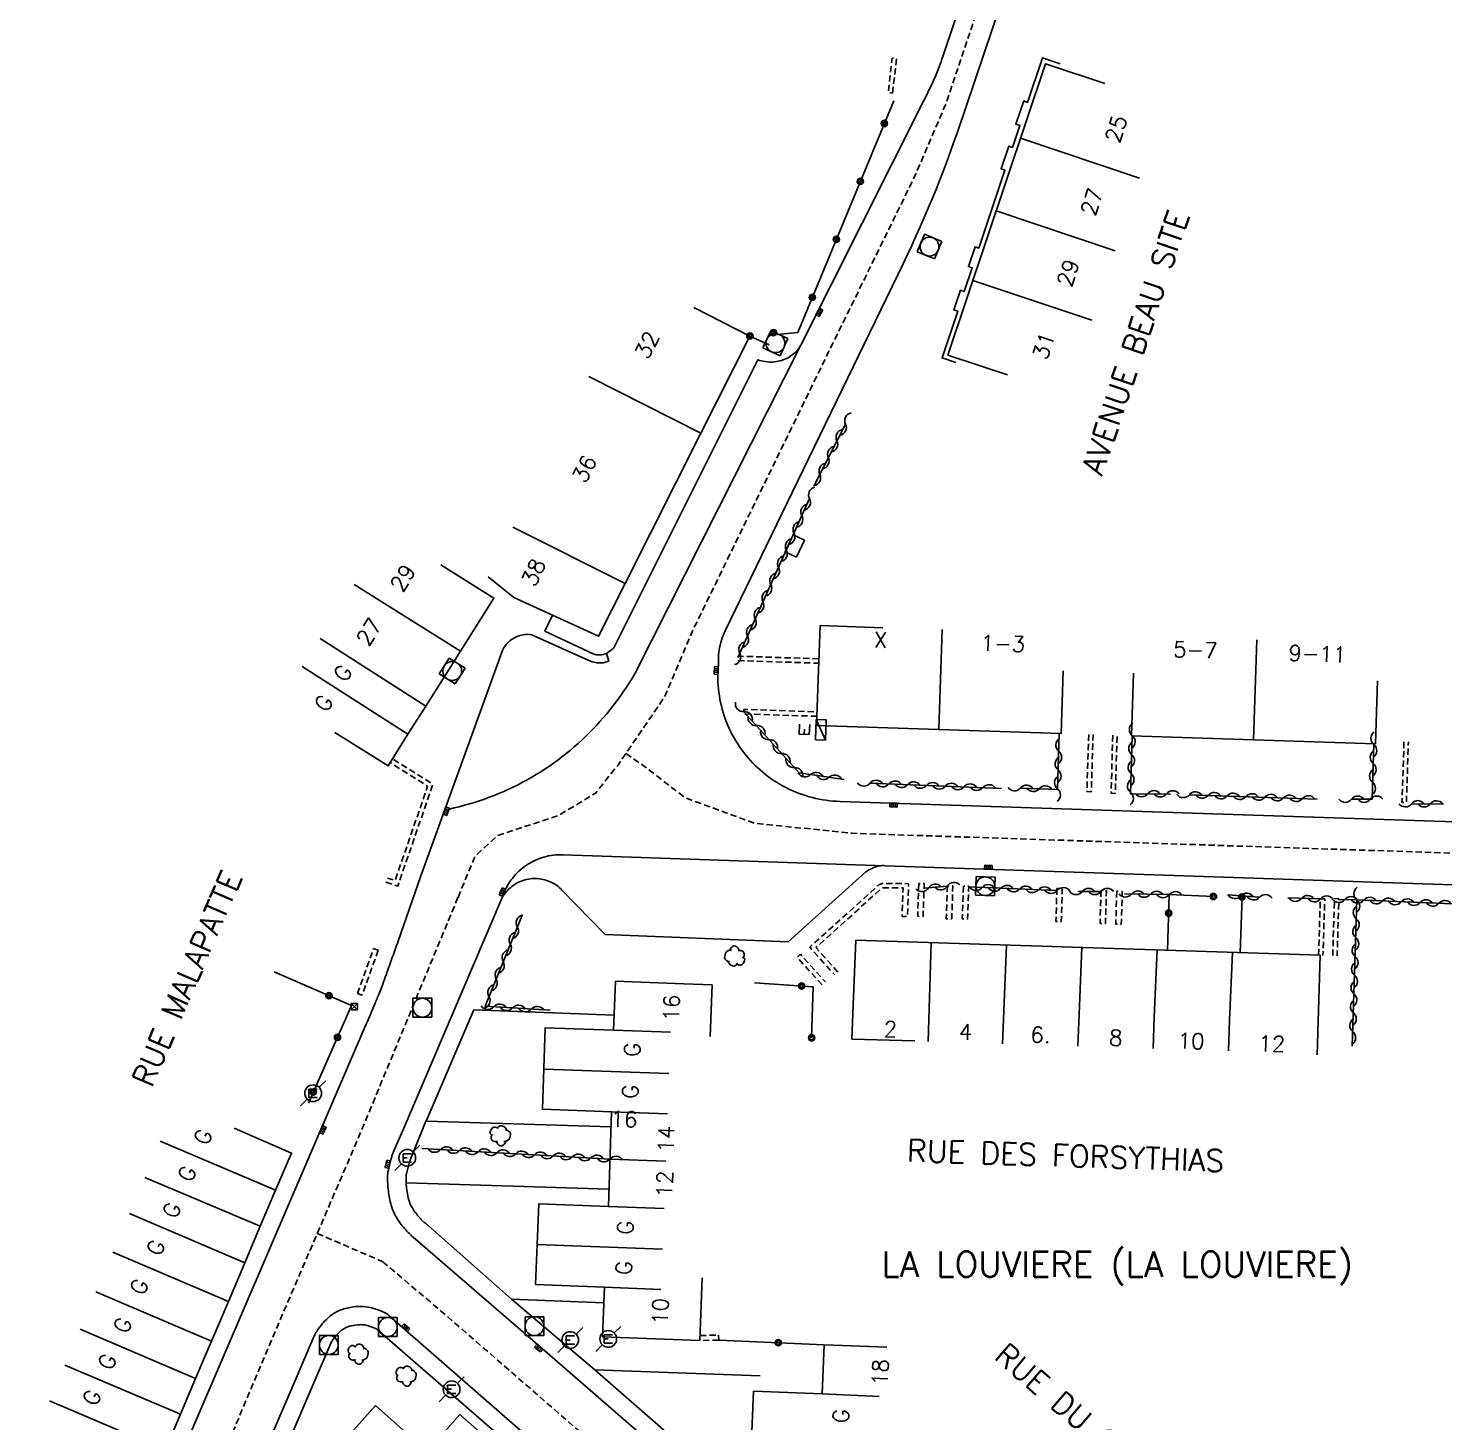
# Model space of a CAD drawing. Header units: millimetres. Extents: x 133017 to 134000, y 130000 to 131000.
# Drawn here: x 133777.2 to 133890, y 130642.6 to 130753.6 of the extents above; entities that cross this region are included whole.
import ezdxf
from ezdxf.enums import TextEntityAlignment as Align

# ---------------------------------------------------------------- set-up
doc = ezdxf.new("R2010")
doc.units = ezdxf.units.MM
doc.linetypes.add('DASHED', pattern=[0.75, 0.5, -0.25])
doc.layers.get('0').update_dxf_attribs({"linetype": 'CONTINUOUS'})
for name, color, linetype in [('W0001', 6, 'DASHED'), ('W0008', 7, 'CONTINUOUS'), ('W0100', 7, 'CONTINUOUS'), ('W0112', 1, 'DASHED'), ('W0300', 7, 'CONTINUOUS'), ('W0310', 3, 'CONTINUOUS'), ('W0322', 7, 'CONTINUOUS'), ('W0330', 7, 'CONTINUOUS'), ('W0400', 7, 'CONTINUOUS'), ('W0420', 7, 'CONTINUOUS'), ('W0430', 7, 'CONTINUOUS'), ('W0471', 7, 'CONTINUOUS'), ('W0980', 7, 'CONTINUOUS'), ('W0989', 7, 'CONTINUOUS'), ('W0991', 7, 'CONTINUOUS'), ('W1102', 7, 'CONTINUOUS'), ('W1471', 7, 'CONTINUOUS')]:
    doc.layers.add(name, color=color, linetype=linetype)
doc.styles.get("Standard").update_dxf_attribs({"font": 'romans.shx', "width": 0.85})

# ---------------------------------------------------------------- blocks, each defined once
blk = doc.blocks.new('T471')
for p, q in [((-0.333334, 0.333334), (-0.333334, -0.333334)), ((-0.333334, 0.333334), (0.333334, 0.333334)), ((-0.333334, 0), (0, 0)), ((0.500001, 0.500001), (1.000002, 1.000002)), ((-0.500001, -0.500001), (-1.000002, -1.000002)), ((-0.333334, -0.333334), (0.333334, -0.333334))]:
    blk.add_line(p, q)
blk.add_ellipse((0, 0), major_axis=(0.471405, 0.471405), ratio=1, start_param=5.4977871438, end_param=11.780972451)
blk = doc.blocks.new('T300')
for p, q in [((-0.8, 0.51), (-0.86, 0.34)), ((-0.86, 0.34), (-0.86, 0.17)), ((-0.86, 0.17), (-0.74, 0.06)), ((-0.69, 0.63), (-0.8, 0.51)), ((-0.8, -0.06), (-0.74, 0.06)), ((-0.74, 0.06), (-0.69, 0.11)), ((-0.57, 0.69), (-0.69, 0.63)), ((-0.46, 0.69), (-0.57, 0.69)), ((-0.29, 0.63), (-0.46, 0.69)), ((-0.29, 0.63), (-0.17, 0.74)), ((-0.23, 0.57), (-0.29, 0.63)), ((-0.17, 0.74), (-0.06, 0.8)), ((-0.06, 0.8), (0.06, 0.8)), ((0.06, 0.8), (0.23, 0.74)), ((0.23, 0.74), (0.34, 0.63)), ((0.34, 0.63), (0.4, 0.51)), ((0.46, 0.46), (0.34, 0.46)), ((0.4, 0.51), (0.4, 0.46)), ((0.57, 0.4), (0.46, 0.46)), ((0.57, 0.4), (0.69, 0.29)), ((0.69, 0.29), (0.74, 0.17)), ((0.74, 0.06), (0.69, -0.17)), ((0.74, 0.17), (0.74, 0.06)), ((-0.8, -0.17), (-0.8, -0.06)), ((-0.8, -0.23), (-0.8, -0.17)), ((-0.74, -0.34), (-0.8, -0.23)), ((-0.69, -0.4), (-0.74, -0.34)), ((-0.51, -0.46), (-0.69, -0.4)), ((-0.4, -0.46), (-0.51, -0.46)), ((-0.4, -0.46), (-0.34, -0.46)), ((-0.34, -0.46), (-0.34, -0.4)), ((-0.34, -0.51), (-0.34, -0.46)), ((-0.29, -0.63), (-0.34, -0.51)), ((-0.17, -0.74), (-0.29, -0.63)), ((-0.06, -0.8), (-0.17, -0.74)), ((0.06, -0.8), (-0.06, -0.8)), ((0.17, -0.74), (0.06, -0.8)), ((0.23, -0.69), (0.17, -0.74)), ((0.29, -0.46), (0.23, -0.46)), ((0.29, -0.63), (0.23, -0.69)), ((0.46, -0.4), (0.29, -0.46)), ((0.34, -0.51), (0.29, -0.63)), ((0.34, -0.51), (0.34, -0.46)), ((0.57, -0.34), (0.46, -0.4)), ((0.63, -0.29), (0.57, -0.34)), ((0.69, -0.17), (0.63, -0.29))]:
    blk.add_line(p, q)
blk = doc.blocks.new('T420')
for p, q in [((0.75, 0.75), (-0.75, 0.75)), ((-0.75, 0.75), (-0.75, -0.75)), ((0.75, 0.75), (0.75, -0.75)), ((0.75, -0.75), (-0.75, -0.75))]:
    blk.add_line(p, q)
blk.add_ellipse((0, 0), major_axis=(-0.53, 0.53), ratio=1, start_param=3.926991, end_param=10.210176)
blk = doc.blocks.new('T400')
for p, q in [((-0.15, 0.3), (0.15, 0.3)), ((-0.15, -0.25), (-0.15, 0.3)), ((-0.15, 0.15), (0.15, 0.15)), ((-0.15, 0), (0.15, 0)), ((0.15, 0.3), (0.15, -0.25)), ((-0.15, -0.15), (0.15, -0.15)), ((-0.15, -0.25), (-0.15, -0.3)), ((-0.15, -0.3), (0.15, -0.3)), ((0.15, -0.3), (0.15, -0.25))]:
    blk.add_line(p, q)
blk = doc.blocks.new('t330o')
at = {"color": 0, "linetype": 'Continuous'}
for p, q in [((0.25, -0.25), (-0.25, 0.25)), ((-0.25, -0.25), (0.25, 0.25)), ((-0.25, 0.25), (-0.25, -0.25)), ((0.25, 0.25), (-0.25, 0.25)), ((0.25, -0.25), (0.25, 0.25)), ((-0.25, -0.25), (0.25, -0.25)), ((-0.25, -0.25), (-0.25, -0.25))]:
    blk.add_line(p, q, dxfattribs=at)
blk = doc.blocks.new('t322o')
at = {"color": 0, "linetype": 'Continuous'}
for radius in [0.25, 0.15]:
    blk.add_circle((0, 0), radius, dxfattribs=at)
blk = doc.blocks.new('t310o')
at = {"color": 0, "linetype": 'Continuous'}
for centre, start, end in [((-0.5, 0.38), 216.8699, 323.1304), ((0.5, -0.37), 36.8699, 143.1303)]:
    blk.add_arc(centre, 0.625, start, end, dxfattribs=at)
blk = doc.blocks.new('T1471')
at = {"color": 0, "linetype": 'Continuous', "flags": 128}
blk.add_lwpolyline([(-0.75, -0.5), (-0.75, 0.5), (0.75, 0.5), (0.75, -0.5), (-0.75, -0.5)], dxfattribs=at)
blk = doc.blocks.new('t430')
at = {"flags": 128}
for points in [[(-0.4, 2.1), (0.4, 2.1)], [(-0.4, 2.1), (-0.4, 1.3)], [(-0.4, 1.7), (0, 1.7)], [(-0.4, 1.3), (0.4, 1.3)], [(0.8, 0.8), (-0.8, 0.8)], [(-0.8, 0.8), (-0.8, 0)], [(0.8, 0.8), (-0.8, 0)], [(-0.8, 0), (0.8, 0)], [(0.8, 0), (0.8, 0.8)]]:
    blk.add_lwpolyline(points, dxfattribs=at)

msp = doc.modelspace()

# ---------------------------------------------------------------- linework, layer by layer
at = {"layer": 'W0001', "flags": 128}
for points in [[(133811.43, 130684.35), (133812.79, 130687.64), (133814.58, 130689.26), (133819.52, 130690.91), (133822.39, 130692.66), (133824.18, 130694.89), (133827.88, 130700.31), (133830.16, 130705.67), (133840.85, 130727.58), (133847.83, 130741.81), (133850.26, 130747.47), (133858.86, 130772.78), (133874.22, 130818.59), (133890.53, 130867.3), (133893.49, 130872.7), (133895.87, 130874.75)], [(133824.8, 130695.8), (133826.37, 130694.72), (133829.49, 130692.3), (133835.03, 130690.26), (133842.84, 130689.45), (133903.22, 130687.46), (133918.74, 130686.98), (133949.17, 130686.02)], [(133786.18, 130624.44), (133797.09, 130650.29), (133803.73, 130665.76), (133811.43, 130684.35)]]:
    msp.add_lwpolyline(points, dxfattribs=at)
at = {"layer": 'W0001'}
msp.add_lwpolyline([(133800.22, 130657.58), (133805.44, 130655.33), (133810.59, 130650.96), (133885.25, 130586.06), (133887.56, 130584.12), (133890.01, 130582.35), (133893.47, 130580.52), (133897.48, 130578.94), (133900.24, 130578.16), (133903.93, 130577.53), (133908, 130577.24), (133927.04, 130576.18), (133939.45, 130575.48), (133945.11, 130575.19), (133951.65, 130574.48), (133957.8, 130573.44), (133963.93, 130571.75), (133988.97, 130564.42), (134000, 130561.19)], dxfattribs=at)
at = {"layer": 'W0008', "flags": 128}
for points in [[(133808.45, 130685.99), (133815, 130704.09), (133815.06, 130704.2), (133815.14, 130704.31), (133815.21, 130704.42), (133815.3, 130704.52), (133815.39, 130704.62), (133815.49, 130704.71), (133815.59, 130704.8), (133815.69, 130704.88), (133815.8, 130704.95), (133815.92, 130705.02), (133816.04, 130705.08), (133816.15, 130705.13), (133816.27, 130705.17), (133816.38, 130705.21), (133816.5, 130705.24), (133816.62, 130705.27), (133816.74, 130705.28), (133816.87, 130705.29), (133816.96, 130705.3), (133817.06, 130705.29), (133817.15, 130705.28), (133817.25, 130705.27), (133817.34, 130705.25), (133817.43, 130705.22), (133822.05, 130703.14), (133822.15, 130703.1), (133822.26, 130703.07), (133822.38, 130703.05), (133822.49, 130703.03), (133822.6, 130703.02), (133822.7, 130703.02), (133822.81, 130703.02), (133822.91, 130703.03), (133823.01, 130703.04), (133823.11, 130703.06), (133823.19, 130703.08), (133823.28, 130703.11), (133823.36, 130703.14), (133823.44, 130703.17), (133823.26, 130703.78), (133823.37, 130703.85), (133823.48, 130703.92), (133823.59, 130704), (133823.67, 130704.06), (133823.74, 130704.13), (133823.81, 130704.2), (133823.88, 130704.28), (133835.31, 130727.17), (133835.46, 130727.12), (133835.6, 130727.08), (133835.75, 130727.05), (133835.91, 130727.02), (133836.06, 130727), (133836.21, 130726.99), (133836.36, 130726.99), (133836.51, 130726.99), (133836.65, 130727), (133836.79, 130727.02), (133836.93, 130727.05), (133837.07, 130727.08), (133837.2, 130727.12), (133837.34, 130727.16), (133837.47, 130727.21), (133837.6, 130727.27), (133837.72, 130727.33), (133837.84, 130727.4), (133837.95, 130727.47), (133838.06, 130727.55), (133838.16, 130727.63), (133838.26, 130727.72), (133838.35, 130727.81), (133838.44, 130727.91), (133838.52, 130728.01), (133838.6, 130728.12), (133838.67, 130728.23), (133838.73, 130728.34), (133848.52, 130747.77), (133848.7, 130748.11), (133848.87, 130748.45), (133849.03, 130748.79), (133849.19, 130749.14), (133849.34, 130749.47), (133849.49, 130749.81), (133849.63, 130750.15), (133849.77, 130750.49), (133849.84, 130750.7), (133849.91, 130750.91), (133849.98, 130751.12), (133850.05, 130751.33), (133857.14, 130772.41)], [(133857.45, 130763.8), (133851.21, 130745.3), (133850.94, 130744.53), (133850.67, 130743.77), (133850.39, 130743.01), (133850.1, 130742.25), (133849.81, 130741.5), (133849.51, 130740.74), (133849.2, 130739.99), (133848.89, 130739.25), (133848.57, 130738.5), (133848.24, 130737.76), (133847.91, 130737.02), (133847.57, 130736.28), (133847.23, 130735.55), (133846.88, 130734.82), (133838.04, 130716.59), (133832.7, 130705.57), (133832.62, 130705.39), (133832.54, 130705.21), (133832.47, 130705.02), (133832.41, 130704.83), (133832.36, 130704.64), (133832.31, 130704.45), (133832.27, 130704.25), (133832.23, 130704.06), (133832.21, 130703.86), (133832.19, 130703.66), (133832.18, 130703.47), (133832.17, 130703.27), (133832.17, 130703.07), (133832.18, 130702.87), (133832.16, 130702.6), (133832.15, 130702.32), (133832.14, 130702.05), (133832.14, 130701.78), (133832.14, 130701.5), (133832.16, 130701.23), (133832.18, 130700.96), (133832.21, 130700.68), (133832.25, 130700.41), (133832.29, 130700.14), (133832.35, 130699.87), (133832.41, 130699.61), (133832.47, 130699.34), (133832.55, 130699.08), (133832.63, 130698.82), (133832.72, 130698.56), (133832.82, 130698.3), (133832.92, 130698.05), (133833.04, 130697.79), (133833.16, 130697.54), (133833.28, 130697.3), (133833.42, 130697.05), (133833.56, 130696.81), (133833.71, 130696.58), (133833.86, 130696.35), (133834.02, 130696.12), (133834.19, 130695.9), (133834.36, 130695.68), (133834.54, 130695.46), (133834.73, 130695.26), (133834.92, 130695.05), (133835.11, 130694.86), (133835.31, 130694.66), (133835.52, 130694.48), (133835.73, 130694.3), (133835.95, 130694.12), (133836.17, 130693.95), (133836.39, 130693.79), (133836.62, 130693.63), (133836.86, 130693.49), (133837.1, 130693.34), (133837.34, 130693.21), (133837.59, 130693.08), (133837.84, 130692.95), (133838.09, 130692.84), (133838.35, 130692.73), (133838.6, 130692.63), (133838.87, 130692.53), (133839.13, 130692.45), (133839.4, 130692.37), (133839.67, 130692.3), (133839.94, 130692.23), (133840.21, 130692.17), (133840.48, 130692.12), (133840.76, 130692.08), (133841.03, 130692.05), (133841.31, 130692.02), (133841.59, 130692), (133841.87, 130691.99), (133905.28, 130689.9)], [(133859.39, 130750.74), (133857.99, 130751.21), (133856.8, 130747.67), (133856.5, 130747.78), (133855.88, 130745.93), (133856.19, 130745.82), (133855.6, 130744.08), (133855.3, 130744.19), (133854.69, 130742.37), (133855, 130742.27), (133852.92, 130736.06), (133852.62, 130736.16), (133852.09, 130734.59), (133852.39, 130734.49), (133851.76, 130732.6), (133851.46, 130732.7), (133850.94, 130731.14), (133851.24, 130731.04), (133849.99, 130727.31), (133851.1, 130726.95)], [(133810.72, 130691.38), (133811.13, 130691.47), (133811.53, 130691.57), (133811.94, 130691.68), (133812.34, 130691.79), (133812.74, 130691.91), (133813.13, 130692.04), (133813.53, 130692.17), (133813.92, 130692.32), (133814.31, 130692.47), (133814.69, 130692.62), (133815.08, 130692.79), (133815.46, 130692.96), (133815.83, 130693.14), (133816.21, 130693.32), (133816.58, 130693.52), (133816.94, 130693.72), (133817.31, 130693.92), (133817.66, 130694.14), (133818.02, 130694.35), (133818.36, 130694.58), (133818.71, 130694.81), (133819.05, 130695.05), (133819.38, 130695.29), (133819.71, 130695.54), (133820.04, 130695.8), (133820.36, 130696.06), (133820.68, 130696.33), (133820.99, 130696.6), (133821.29, 130696.88), (133821.59, 130697.16), (133821.89, 130697.45), (133822.18, 130697.75), (133822.46, 130698.05), (133822.74, 130698.36), (133823.02, 130698.67), (133823.28, 130698.98), (133823.55, 130699.31), (133823.82, 130699.65), (133824.09, 130700.01), (133824.35, 130700.36), (133824.6, 130700.72), (133824.85, 130701.09), (133825.09, 130701.46), (133825.32, 130701.83), (133825.55, 130702.21), (133838.73, 130728.34)], [(133818.97, 130706.82), (133818.35, 130705.55), (133822.25, 130703.71), (133822.34, 130703.69), (133822.44, 130703.67), (133822.53, 130703.66), (133822.62, 130703.66), (133822.71, 130703.66), (133822.81, 130703.66), (133822.9, 130703.68), (133822.99, 130703.69), (133823.08, 130703.72), (133823.17, 130703.75), (133823.26, 130703.78)], [(133900.2, 130685.04), (133845.43, 130686.87), (133819.8, 130687.75), (133819.61, 130687.75), (133819.42, 130687.74), (133819.22, 130687.73), (133819.03, 130687.71), (133818.84, 130687.68), (133818.65, 130687.65), (133818.46, 130687.61), (133818.28, 130687.56), (133818.09, 130687.5), (133817.91, 130687.44), (133817.73, 130687.37), (133817.56, 130687.29), (133817.38, 130687.2), (133817.21, 130687.11), (133817.05, 130687.01), (133816.89, 130686.91), (133816.73, 130686.8), (133816.58, 130686.68), (133816.43, 130686.56), (133816.28, 130686.43), (133816.14, 130686.3), (133816.01, 130686.16), (133815.88, 130686.01), (133815.76, 130685.86), (133815.65, 130685.71), (133815.54, 130685.55), (133815.43, 130685.39), (133815.34, 130685.22), (133815.25, 130685.05), (133815.16, 130684.88), (133815.09, 130684.7), (133815.02, 130684.52), (133814.95, 130684.34)], [(133845.45, 130686.87), (133845.34, 130686.88), (133845.23, 130686.88), (133845.11, 130686.87), (133845, 130686.85), (133844.89, 130686.83), (133844.78, 130686.8), (133844.67, 130686.76), (133844.54, 130686.72), (133844.41, 130686.66), (133844.29, 130686.6), (133844.17, 130686.53), (133844.05, 130686.46), (133843.93, 130686.38), (133837.72, 130680.81), (133823.16, 130681.38), (133819.71, 130684.93), (133819.61, 130685.04), (133819.5, 130685.13), (133819.39, 130685.23), (133819.27, 130685.31), (133819.15, 130685.39), (133819.02, 130685.47), (133818.89, 130685.53), (133818.76, 130685.6), (133818.63, 130685.65), (133818.49, 130685.7), (133818.35, 130685.74), (133818.21, 130685.78), (133818.06, 130685.81), (133817.92, 130685.83), (133817.77, 130685.84), (133817.62, 130685.85), (133817.48, 130685.85), (133817.33, 130685.84), (133817.18, 130685.83), (133817.04, 130685.8), (133816.89, 130685.78), (133816.75, 130685.74), (133816.61, 130685.7), (133816.47, 130685.65), (133816.33, 130685.59), (133816.2, 130685.53), (133816.07, 130685.46), (133815.95, 130685.38), (133815.83, 130685.3), (133815.71, 130685.22), (133815.6, 130685.12), (133815.49, 130685.03), (133815.39, 130684.92), (133815.29, 130684.82), (133815.2, 130684.7), (133815.11, 130684.59), (133815.03, 130684.47), (133814.95, 130684.34), (133814.28, 130682.78)], [(133807.3, 130661.61), (133823.47, 130661.12)], [(133822.34, 130646.72), (133835.49, 130646.24)]]:
    msp.add_lwpolyline(points, dxfattribs=at)
msp.add_lwpolyline([(133808.45, 130685.99), (133806.66, 130680.85, 0.000577), (133806.42, 130680.19, -0.000303), (133805.97, 130678.91, -0.003315), (133805.43, 130677.43, -0.005901), (133805.11, 130676.61, -0.004149), (133804.76, 130675.75, -0.002284), (133804.1, 130674.21), (133800.03, 130664.74), (133790.23, 130641.9), (133783.01, 130625.08)], format="xyb", dxfattribs=at)
at = {"layer": 'W0008'}
for points in [[(133835.28, 130633.51), (133818.74, 130647.89), (133807.87, 130657.28, -0.041416), (133807.08, 130658.08, -0.041915), (133806.45, 130658.99, -0.059069), (133806.15, 130659.68, -0.038823), (133805.9, 130660.81, -0.029733), (133805.81, 130662.01, -0.056099), (133805.88, 130662.65, -0.022783), (133806.13, 130663.63, -0.027886), (133806.42, 130664.4), (133807.03, 130665.77), (133814.28, 130682.78)], [(133808.88, 130666.52), (133807.77, 130663.81, 0.027886), (133807.54, 130663.19, 0.022783), (133807.32, 130662.34, 0.056099), (133807.29, 130662.03, 0.029733), (133807.36, 130661, 0.038823), (133807.56, 130660.1, 0.059069), (133807.72, 130659.73, 0.041915), (133808.21, 130659.02, 0.041416), (133808.83, 130658.39), (133815.7, 130652.35)], [(133817.42, 130641), (133805.95, 130651.02, 0.077059), (133805.45, 130651.34, 0.042668), (133804.44, 130651.68, 0.057787), (133803.75, 130651.77, 0.044632), (133802.85, 130651.69, 0.064885), (133801.86, 130651.39, 0.077691), (133801.14, 130650.91, 0.046482), (133800.36, 130650.06, 0.060123), (133799.92, 130649.29), (133798.29, 130645.5), (133796.67, 130641.74)], [(133829.07, 130629.02), (133805, 130649.93, 0.077059), (133804.87, 130650.01, 0.042668), (133804.1, 130650.27, 0.057787), (133803.74, 130650.32, 0.044632), (133803.1, 130650.26, 0.064885), (133802.47, 130650.07, 0.077691), (133802.12, 130649.84, 0.046482), (133801.52, 130649.19, 0.060123), (133801.25, 130648.72), (133799.62, 130644.93), (133797.49, 130639.97)]]:
    msp.add_lwpolyline(points, format="xyb", dxfattribs=at)
for points in [[(133823.87, 130674.98), (133812.68, 130675.4), (133808.89, 130666.52), (133823.62, 130666.08)], [(133832.8, 130637.58), (133822.34, 130646.72), (133815.7, 130652.35), (133823.06, 130652.05)]]:
    msp.add_lwpolyline(points, dxfattribs=at)
at = {"layer": 'W0100', "flags": 128}
for points in [[(133862.96, 130749.16), (133858.22, 130750.75), (133850.46, 130727.54), (133855.2, 130725.96)], [(133813.83, 130709.87), (133815.89, 130708.24), (133822.61, 130705.15), (133824.74, 130709.34), (133830.77, 130721.33), (133834.68, 130729.06), (133830.22, 130731.32)], [(133801.63, 130697.48), (133805.86, 130694.82), (133807.44, 130697.34), (133808.88, 130699.57), (133811.63, 130703.96), (133814.29, 130708.19), (133810.05, 130710.84)], [(133859.65, 130702.4), (133859.48, 130697.4), (133840, 130698.03), (133840.13, 130701.71), (133840.27, 130706), (133845.27, 130705.83)], [(133884.68, 130701.59), (133884.52, 130696.59), (133865.09, 130697.22), (133865.25, 130702.22)], [(133879.87, 130671.81), (133880.12, 130679.74), (133843.13, 130680.94), (133842.92, 130675.79), (133842.81, 130673.06), (133847.81, 130672.91)], [(133823.98, 130677.67), (133829.41, 130677.45), (133831.67, 130677.37), (133831.52, 130673.27)]]:
    msp.add_lwpolyline(points, dxfattribs=at)
at = {"layer": 'W0100'}
for points in [[(133830.89, 130654.04), (133830.69, 130649.05), (133822.95, 130649.36), (133823.11, 130653.29), (133817.61, 130653.52), (133817.74, 130656.71), (133817.86, 130659.94), (133823.43, 130659.73), (133823.66, 130667.28), (133818.15, 130667.48), (133818.27, 130670.71), (133818.36, 130673.97), (133823.83, 130673.76), (133823.98, 130677.67)], [(133793.59, 130665.96), (133798.17, 130663.98), (133796.9, 130661.04), (133795.68, 130658.16), (133794.45, 130655.24), (133793.14, 130652.17), (133791.78, 130648.99), (133790.52, 130646.04), (133789.31, 130643.19), (133788.09, 130640.32), (133786.87, 130637.48), (133785.66, 130634.63), (133784.45, 130631.78), (133783.15, 130628.73), (133781.78, 130625.59), (133777.2, 130627.6)], [(133847.98, 130639.11), (133847.79, 130634.11), (133840.06, 130634.41), (133840.19, 130638.35), (133834.72, 130638.56), (133834.84, 130641.79), (133834.97, 130645.01), (133840.44, 130644.8), (133840.59, 130648.72), (133845.58, 130648.53)], [(133803.51, 130631.08), (133801.98, 130632.44), (133804.59, 130635.4), (133800.48, 130639.04), (133802.7, 130641.47), (133804.85, 130643.87), (133808.98, 130640.22), (133811.58, 130643.16), (133817.34, 130638.05), (133814.02, 130634.31)]]:
    msp.add_lwpolyline(points, dxfattribs=at)
at = {"layer": 'W0112', "flags": 128}
for points in [[(133846.05, 130748.41), (133846.36, 130751.16), (133846.02, 130751.2), (133845.7, 130748.45)], [(133848.14, 130685.46), (133848.05, 130682.84), (133848.48, 130682.83), (133848.57, 130685.45)], [(133850.42, 130685.28), (133850.33, 130682.65), (133850.76, 130682.64), (133850.85, 130685.26)], [(133851.69, 130685.25), (133851.6, 130682.63), (133852.03, 130682.62), (133852.12, 130685.24)], [(133859.14, 130685.05), (133859.06, 130682.43), (133859.49, 130682.41), (133859.57, 130685.03)], [(133862.66, 130684.9), (133862.58, 130682.28), (133863.01, 130682.26), (133863.09, 130684.88)], [(133863.91, 130684.84), (133863.83, 130682.22), (133864.26, 130682.2), (133864.35, 130684.82)]]:
    msp.add_lwpolyline(points, close=True, dxfattribs=at)
for points in [[(133840.18, 130703.35), (133833.77, 130703.56), (133833.76, 130703.21), (133840.17, 130703)], [(133840.03, 130698.77), (133834.2, 130698.97), (133834.21, 130699.32), (133840.04, 130699.12)], [(133861.67, 130697.33), (133861.53, 130692.77), (133861.88, 130692.76), (133862.02, 130697.32)], [(133863.59, 130697.27), (133863.46, 130692.64), (133863.79, 130692.63), (133863.94, 130697.26)], [(133886.79, 130696.74), (133886.63, 130691.9), (133886.98, 130691.89), (133887.14, 130696.73)], [(133805.69, 130685.56), (133806.63, 130685.25), (133809.42, 130693.33), (133809.12, 130693.56), (133806.22, 130695.39)], [(133805.8, 130685.89), (133806.42, 130685.69), (133809.01, 130693.2), (133808.92, 130693.27), (133806.03, 130695.09)], [(133879.98, 130679.74), (133880.13, 130684.23), (133880.48, 130684.22), (133880.33, 130679.73)], [(133881.11, 130679.71), (133881.26, 130684.25), (133881.61, 130684.23), (133881.46, 130679.7)], [(133840.44, 130677.37), (133838.45, 130679.58), (133838.71, 130679.82), (133840.7, 130677.61)]]:
    msp.add_lwpolyline(points, dxfattribs=at)
msp.add_lwpolyline([(133841.7, 130678.4), (133839.94, 130680.35), (133845.11, 130685.01, -0.229541), (133845.33, 130685.1), (133845.76, 130685.11), (133846.88, 130685.11), (133846.81, 130682.83), (133847.24, 130682.82), (133847.32, 130685.44), (133846.89, 130685.46), (133845.76, 130685.46), (133845.34, 130685.45, 0.213007), (133844.86, 130685.26), (133839.45, 130680.38), (133841.44, 130678.17)], format="xyb", dxfattribs=at)
at = {"layer": 'W0112'}
msp.add_lwpolyline([(133803.41, 130676.68), (133804.71, 130680.27), (133805.08, 130680.14), (133803.79, 130676.55)], close=True, dxfattribs=at)
msp.add_lwpolyline([(133830.71, 130649.45), (133832.19, 130649.49), (133832.2, 130649.09), (133830.69, 130649.05)], dxfattribs=at)
at = {"layer": 'W0310', "flags": 128}
for points in [[(133842.3, 130722.05), (133839.77, 130717.1)], [(133839.43, 130716.11), (133833.71, 130703.45)], [(133834.2, 130699.14), (133838.6, 130694.26), (133842.2, 130693.73)], [(133856.25, 130693.06), (133859.19, 130692.94), (133859.33, 130697.41)], [(133865.14, 130697.22), (133864.99, 130692.6), (133868.18, 130692.58)], [(133882.61, 130692.16), (133884.25, 130692.16), (133884.39, 130696.6)], [(133844.25, 130693.44), (133854.72, 130693.03)], [(133869.69, 130692.52), (133879.87, 130692.17)], [(133887.39, 130691.8), (133889.95, 130691.78)], [(133850.42, 130685.25), (133848.56, 130685.07)], [(133859.17, 130684.9), (133852.12, 130685.18)], [(133862.66, 130684.82), (133860.85, 130684.82), (133860.85, 130684.82)], [(133868.09, 130684.57), (133864.52, 130684.63)], [(133875.29, 130684.36), (133872.72, 130684.55)], [(133880.13, 130684.23), (133877.54, 130684.31)], [(133892.57, 130683.75), (133883.03, 130684.15), (133881.61, 130684.19)], [(133883.03, 130684.15), (133882.67, 130672.49)], [(133818.77, 130675.36), (133813.59, 130675.69), (133816.56, 130682.99)], [(133808.54, 130664.34), (133823.54, 130663.5)]]:
    msp.add_lwpolyline(points, dxfattribs=at)
at = {"layer": 'W0322', "flags": 128}
for points in [[(133836.56, 130729.33), (133836.89, 130729.17), (133838.49, 130729.35), (133846.14, 130747.78)], [(133834.68, 130729.06), (133836.21, 130728.36)], [(133871.61, 130684.42), (133868.09, 130684.57), (133867.95, 130680.13)], [(133873.89, 130684.38), (133873.74, 130679.95)], [(133796.79, 130678.41), (133802.95, 130675.74), (133799.51, 130667.95)], [(133839.6, 130673.16), (133839.72, 130677.23), (133835.04, 130677.53)], [(133832.2, 130649.09), (133840.59, 130648.72)]]:
    msp.add_lwpolyline(points, dxfattribs=at)
at = {"layer": 'W1102', "flags": 128}
for points in [[(133856.23, 130744.81), (133856.23, 130744.81), (133865.71, 130741.63)], [(133854.29, 130739.02), (133863.78, 130735.85)], [(133852.44, 130733.48), (133861.93, 130730.31)], [(133830.77, 130721.33), (133821.85, 130725.84)], [(133824.74, 130709.34), (133815.81, 130713.84)], [(133811.63, 130703.96), (133803.16, 130709.27)], [(133849.74, 130697.72), (133850, 130705.68)], [(133808.88, 130699.57), (133800.46, 130704.97)], [(133874.8, 130696.91), (133875.06, 130704.87)], [(133807.44, 130697.34), (133799.02, 130702.73)], [(133849.13, 130680.74), (133848.88, 130672.87)], [(133855.12, 130680.55), (133854.91, 130675.3), (133854.81, 130672.69)], [(133861.12, 130680.35), (133860.91, 130675.05), (133860.8, 130672.5)], [(133867.12, 130680.16), (133866.9, 130674.81), (133866.8, 130672.31)], [(133873.12, 130679.97), (133872.9, 130674.56), (133872.8, 130672.12)], [(133823.83, 130673.76), (133828.35, 130673.6)], [(133818.27, 130670.67), (133828.23, 130670.31)], [(133823.66, 130667.28), (133828.11, 130667.11)], [(133796.9, 130661.04), (133787.7, 130664.94)], [(133823.54, 130663.5), (133827.98, 130663.34)], [(133795.68, 130658.16), (133786.47, 130662.05)], [(133794.45, 130655.24), (133785.25, 130659.16)], [(133823.43, 130659.73), (133827.84, 130659.57)], [(133817.74, 130656.71), (133827.72, 130656.34)], [(133793.14, 130652.17), (133783.94, 130656.09)], [(133823.11, 130653.29), (133827.6, 130653.13)], [(133791.78, 130648.99), (133782.59, 130652.93)], [(133790.52, 130646.04), (133781.33, 130649.97)], [(133789.31, 130643.19), (133780.11, 130647.1)], [(133788.09, 130640.32), (133778.9, 130644.25)], [(133840.44, 130644.8), (133844.99, 130644.6)]]:
    msp.add_lwpolyline(points, dxfattribs=at)

# ---------------------------------------------------------------- block references
at = {"layer": 'W0300', "rotation": 176.3738300441002}
msp.add_blockref('T300', (133833.42, 130679.68), dxfattribs=at)
at = {"layer": 'W0300'}
for p in [(133814.86, 130665.36), (133803.54, 130647.96), (133807.36, 130646.22)]:
    msp.add_blockref('T300', p, dxfattribs=at)
at = {"layer": 'W0310'}
for p, rotation in [((133842.3, 130722.05), 242.9994722169269), ((133841.61, 130720.72), 242.9994722169269), ((133840.93, 130719.38), 242.9994722169269), ((133840.25, 130718.04), 242.9994722169269), ((133839.43, 130716.11), 245.6858480918901), ((133838.81, 130714.74), 245.6858480918901), ((133838.19, 130713.37), 245.6858480918901), ((133837.58, 130712.01), 245.6858480918901), ((133836.96, 130710.64), 245.6858480918901), ((133836.34, 130709.27), 245.6858480918901), ((133835.72, 130707.9), 245.6858480918901), ((133835.1, 130706.54), 245.6858480918901), ((133834.49, 130705.17), 245.6858480918901), ((133833.87, 130703.8), 245.6858480918901), ((133834.2, 130699.14), 311.9598229012976), ((133835.21, 130698.03), 311.9598229012976), ((133836.21, 130696.91), 311.9598229012976), ((133865.14, 130697.22), 268.151922197485), ((133884.39, 130696.52), 88.151922197485), ((133837.21, 130695.8), 311.9598229012976), ((133859.29, 130696), 88.151922197485), ((133865.09, 130695.72), 268.151922197485), ((133884.34, 130695.02), 88.151922197485), ((133838.22, 130694.68), 311.9598229012976), ((133859.24, 130694.5), 88.151922197485), ((133865.04, 130694.22), 268.151922197485), ((133839.52, 130694.12), 351.7334234205125), ((133841, 130693.91), 351.7334234205125), ((133844.25, 130693.44), 357.7841274941031), ((133859.19, 130693), 88.151922197485), ((133864.99, 130692.72), 268.151922197485), ((133884.29, 130693.52), 88.151922197485), ((133845.75, 130693.38), 357.7841274941031), ((133847.25, 130693.32), 357.7841274941031), ((133848.75, 130693.26), 357.7841274941031), ((133850.25, 130693.2), 357.7841274941031), ((133851.74, 130693.15), 357.7841274941031), ((133853.24, 130693.09), 357.7841274941031), ((133856.25, 130693.06), 357.7108065087736), ((133857.74, 130693), 357.7108065087736), ((133866.37, 130692.6), 359.6578306667827), ((133867.87, 130692.59), 359.6578306667827), ((133869.69, 130692.52), 358.0036740301276), ((133871.19, 130692.47), 358.0036740301276), ((133872.69, 130692.42), 358.0036740301276), ((133874.19, 130692.37), 358.0036740301276), ((133875.69, 130692.32), 358.0036740301276), ((133877.19, 130692.26), 358.0036740301276), ((133878.69, 130692.21), 358.0036740301276), ((133882.61, 130692.16), 0.08826974636115584), ((133884.11, 130692.16), 0.08826974636115584), ((133887.39, 130691.8), 359.7217469916524), ((133888.89, 130691.79), 359.7217469916524), ((133848.92, 130685.11), 185.4681444064958), ((133850.42, 130685.25), 185.4681444064958), ((133853.18, 130685.14), 177.7090756676593), ((133854.68, 130685.08), 177.7090756676593), ((133856.17, 130685.02), 177.7090756676593), ((133857.67, 130684.96), 177.7090756676593), ((133859.17, 130684.9), 177.7090756676593), ((133861.16, 130684.82), 179.7636409048202), ((133862.66, 130684.82), 179.7636409048202), ((133865.09, 130684.62), 179.0652474890015), ((133866.59, 130684.6), 179.0652474890015), ((133868.09, 130684.57), 179.0652474890015), ((133873.79, 130684.47), 175.7283834020277), ((133883.03, 130684.15), 268.2158128877772), ((133875.29, 130684.36), 175.7283834020277), ((133878.63, 130684.27), 178.3935297562575), ((133880.13, 130684.23), 178.3935297562575), ((133882.08, 130684.18), 178.3935297562575), ((133883.58, 130684.13), 177.6085118782373), ((133882.98, 130682.65), 268.2158128877772), ((133885.07, 130684.07), 177.6085118782373), ((133886.57, 130684), 177.6085118782373), ((133888.07, 130683.94), 177.6085118782373), ((133889.57, 130683.88), 177.6085118782373), ((133816.16, 130682), 67.89410667023382), ((133815.6, 130680.62), 67.89410667023382), ((133882.94, 130681.15), 268.2158128877772), ((133815.03, 130679.23), 67.89410667023382), ((133882.89, 130679.65), 268.2158128877772), ((133882.84, 130678.15), 268.2158128877772), ((133814.47, 130677.84), 67.89410667023382), ((133813.9, 130676.45), 67.89410667023382), ((133882.8, 130676.66), 268.2158128877772), ((133814.28, 130675.64), 176.3157015405237), ((133815.77, 130675.55), 176.3157015405237), ((133817.27, 130675.45), 176.3157015405237), ((133882.75, 130675.16), 268.2158128877772), ((133882.7, 130673.66), 268.2158128877772), ((133810.04, 130664.26), 356.7843050364563), ((133811.54, 130664.18), 356.7843050364563), ((133813.03, 130664.09), 356.7843050364563), ((133814.53, 130664.01), 356.7843050364563), ((133816.03, 130663.92), 356.7843050364563), ((133817.53, 130663.84), 356.7843050364563), ((133819.02, 130663.75), 356.7843050364563), ((133820.52, 130663.67), 356.7843050364563), ((133822.02, 130663.59), 356.7843050364563), ((133823.52, 130663.5), 356.7843050364563)]:
    msp.add_blockref('t310o', p, dxfattribs=dict(at, rotation=rotation))
at = {"layer": 'W0322'}
for p, rotation in [((133845.4, 130745.99), 67.47524091119345), ((133843.48, 130741.38), 67.47524091119345), ((133841.57, 130736.76), 67.47524091119345), ((133839.65, 130732.14), 67.47524091119345), ((133834.68, 130729.06), 335.2425966906579), ((133836.56, 130729.33), 333.4644725965409), ((133871.61, 130684.42), 177.4186509967284), ((133873.89, 130684.38), 268.1422972169732), ((133868.04, 130683.09), 268.1422972169732), ((133801.15, 130676.52), 336.6197562642224), ((133838.8, 130677.29), 176.3738300432681), ((133801.83, 130673.2), 246.1642674629875), ((133839.6, 130673.16), 88.20981001039532), ((133799.91, 130668.85), 246.1642674629875), ((133836.95, 130648.88), 357.5081860996129)]:
    msp.add_blockref('t322o', p, dxfattribs=dict(at, rotation=rotation))
at = {"layer": 'W0330'}
msp.add_blockref('t330o', (133803.18, 130675.64), dxfattribs=at)
at = {"layer": 'W0400'}
for p, rotation in [((133840.21, 130730.94), 153.2642046294364), ((133832, 130702.42), 356.9716266574486), ((133810.5, 130691.21), 160.1138943254867), ((133846.13, 130691.7), 88.11406176277207), ((133853.68, 130686.75), 268.076465277592), ((133814.96, 130684.78), 157.4196899093683), ((133800.66, 130665.83), 336.7329363887062), ((133805.83, 130663.1), 346.0599072530866), ((133807.26, 130650.07), 227.9735415572488), ((133817.86, 130648.45), 49.20546086075633)]:
    msp.add_blockref('T400', p, dxfattribs=dict(at, rotation=rotation))
at = {"layer": 'W0420'}
for p, rotation in [((133848.99, 130736.18), 247.3912112859908), ((133836.72, 130728.49), 335.2425966906579), ((133810.97, 130702.38), 57.81985565633192), ((133853.44, 130685.24), 177.7090756668262)]:
    msp.add_blockref('T420', p, dxfattribs=dict(at, rotation=rotation))
for p in [(133808.59, 130675.56), (133805.84, 130650.13), (133817.52, 130650.2), (133801.14, 130648.7)]:
    msp.add_blockref('T420', p, dxfattribs=at)
at = {"layer": 'W0430', "rotation": 88.02150022658998}
msp.add_blockref('t430', (133840.73, 130697.68), dxfattribs=at)
at = {"layer": 'W0471'}
for p in [(133799.89, 130668.75), (133807.39, 130663.6), (133820.37, 130649.09), (133823.4, 130649.18), (133810.92, 130645.17)]:
    msp.add_blockref('T471', p, dxfattribs=at)
at = {"layer": 'W1471', "rotation": 64.14000009761969}
msp.add_blockref('T1471', (133838.26, 130712.34), dxfattribs=at)

# ---------------------------------------------------------------- texts
at = {"layer": 'W0980'}
msp.add_text('LA LOUVIERE (LA LOUVIERE)', height=2, dxfattribs=at).set_placement((133863.93, 130654.99), align=Align.MIDDLE)
at = {"layer": 'W0989'}
for s, rotation, p in [('AVENUE BEAU SITE', 71.4593, (133865.39, 130728.56)), ('RUE MALAPATTE', 66.7329, (133789.84, 130677.89)), ('RUE DES FORSYTHIAS', 358.1141, (133859.84, 130663.78)), ('RUE DU GRAND CONDUIT', 319.3578, (133865.67, 130638.84))]:
    msp.add_text(s, height=1.75, rotation=rotation, dxfattribs=at).set_placement(p, align=Align.MIDDLE)
at = {"layer": 'W0991'}
for s, rotation, p in [('25', 71.5035, (133863.86, 130745.56)), ('27', 71.5035, (133861.92, 130739.75)), ('29', 71.5035, (133860.03, 130734.09)), ('32', 63.1936, (133826.48, 130728.35)), ('31', 71.5035, (133858.09, 130728.29)), ('36', 63.2671, (133821.5, 130718.48)), ('29', 57.894, (133807.03, 130709.79)), ('38', 65.3273, (133817.45, 130710.24)), ('27', 57.8199, (133804.34, 130705.5)), ('X', 358.1519, (133845.1, 130704.87)), ('1-3', 358.1519, (133854.84, 130704.56)), ('5-7', 358.1519, (133870.17, 130704.06)), ('9-11', 358.1519, (133879.89, 130703.75)), ('G', 57.3517, (133802.25, 130702.21)), ('G', 57.8497, (133800.73, 130699.82)), ('16', 87.9127, (133828.43, 130675.54)), ('2', 358.1455, (133845.88, 130673.85)), ('4', 357.6996, (133851.87, 130673.64)), ('6.', 357.6997, (133857.84, 130673.4)), ('8', 357.6997, (133863.83, 130673.16)), ('10', 357.6997, (133869.83, 130672.91)), ('G', 87.9127, (133825.31, 130672.21)), ('12', 358.2158, (133876.26, 130672.69)), ('G', 87.9127, (133825.15, 130668.87)), ('16', 357.879, (133824.66, 130666.69)), ('G', 66.904, (133791.11, 130665.27)), ('14', 87.9127, (133828.01, 130665.09)), ('G', 66.904, (133789.85, 130662.34)), ('12', 87.9127, (133827.88, 130661.51)), ('G', 66.904, (133788.62, 130659.43)), ('G', 87.9127, (133824.76, 130658.04)), ('G', 66.904, (133787.35, 130656.45)), ('G', 87.9127, (133824.64, 130654.83)), ('G', 66.904, (133786.03, 130653.33)), ('10', 87.9127, (133827.54, 130651.37)), ('G', 66.904, (133784.71, 130650.27)), ('G', 66.904, (133783.48, 130647.36)), ('18', 87.5082, (133845.06, 130646.51)), ('G', 66.904, (133782.26, 130644.5)), ('G', 87.5082, (133841.93, 130643.03))]:
    msp.add_text(s, height=1.25, rotation=rotation, dxfattribs=at).set_placement(p, align=Align.MIDDLE)

doc.saveas('drawing.dxf')
